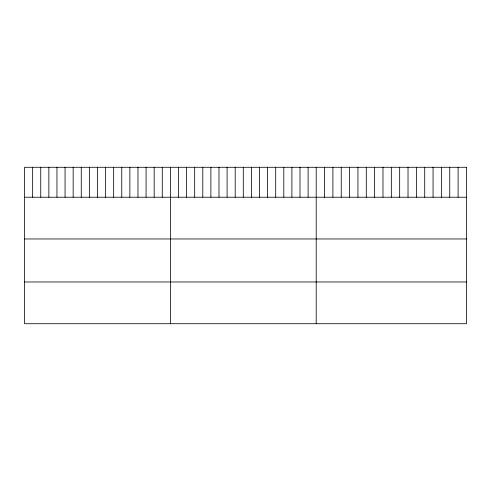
<?xml version="1.0" encoding="UTF-8"?>
<svg xmlns="http://www.w3.org/2000/svg" width="491" height="491" viewBox="0 0 491 491"><rect width="100%" height="100%" fill="white"/><g stroke="black" fill="none" stroke-linecap="round" stroke-linejoin="round"><path stroke-width="0.74" d="M24.55 197.222L466.45 197.222M24.55 238.964L466.45 238.964M24.55 281.975L466.45 281.975M458.103 167.284L458.103 197.222M449.756 167.284L449.756 197.222M441.409 167.284L441.409 197.222M433.062 167.284L433.062 197.222M424.715 167.284L424.715 197.222M416.368 167.284L416.368 197.222M408.021 167.284L408.021 197.222M399.674 167.284L399.674 197.222M391.327 167.284L391.327 197.222M382.98 167.284L382.98 197.222M374.633 167.284L374.633 197.222M366.286 167.284L366.286 197.222M357.939 167.284L357.939 197.222M349.592 167.284L349.592 197.222M341.245 167.284L341.245 197.222M332.898 167.284L332.898 197.222M324.551 167.284L324.551 197.222M316.204 167.284L316.204 323.716M308.103 167.284L308.103 197.222M300.001 167.284L300.001 197.222M291.9 167.284L291.9 197.222M283.798 167.284L283.798 197.222M275.697 167.284L275.697 197.222M267.595 167.284L267.595 197.222M259.494 167.284L259.494 197.222M251.392 167.284L251.392 197.222M243.29 167.284L243.29 197.222M235.189 167.284L235.189 197.222M227.088 167.284L227.088 197.222M218.986 167.284L218.986 197.222M210.885 167.284L210.885 197.222M202.783 167.284L202.783 197.222M194.681 167.284L194.681 197.222M186.58 167.284L186.58 197.222M178.479 167.284L178.479 197.222M170.377 167.284L170.377 323.716M162.275 167.284L162.275 197.222M154.174 167.284L154.174 197.222M146.072 167.284L146.072 197.222M137.971 167.284L137.971 197.222M129.869 167.284L129.869 197.222M121.768 167.284L121.768 197.222M113.666 167.284L113.666 197.222M105.565 167.284L105.565 197.222M97.464 167.284L97.464 197.222M89.362 167.284L89.362 197.222M81.261 167.284L81.261 197.222M73.159 167.284L73.159 197.222M65.058 167.284L65.058 197.222M56.956 167.284L56.956 197.222M48.854 167.284L48.854 197.222M40.753 167.284L40.753 197.222M32.652 167.284L32.652 197.222M466.45 167.284L24.55 167.284L24.55 323.716L466.45 323.716L466.45 167.284"/></g></svg>
